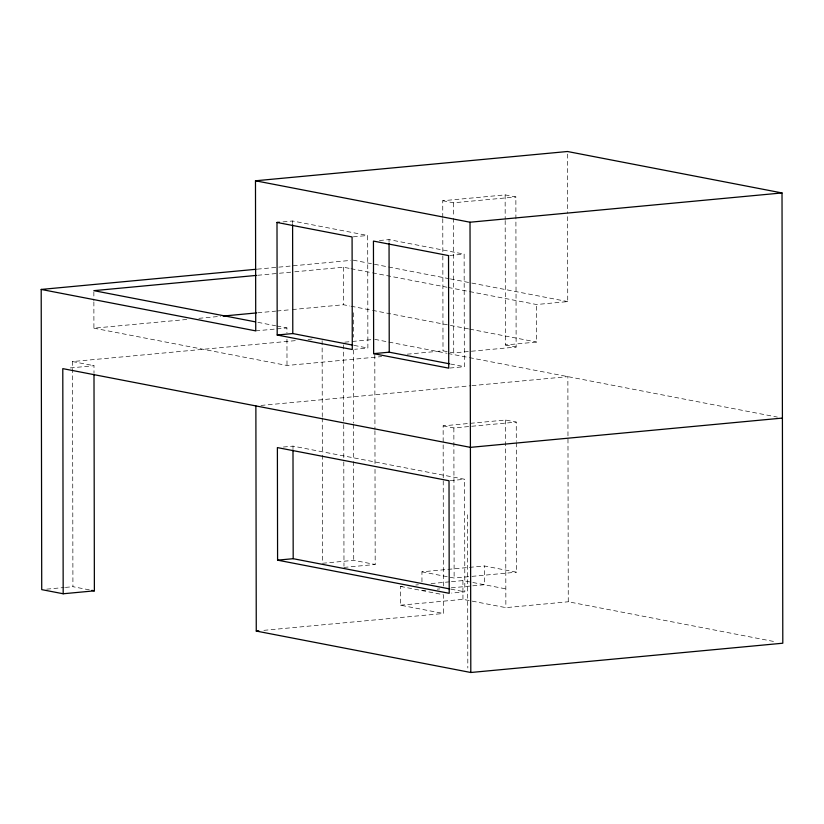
<?xml version="1.0" encoding="UTF-8"?>
<svg xmlns="http://www.w3.org/2000/svg" width="824" height="824" viewBox="0 0 824 824"><rect width="100%" height="100%" fill="white"/><g stroke="black" fill="none" stroke-linecap="round" stroke-linejoin="round"><path stroke-width="0.62" stroke-dasharray="4.12 3.09" d="M442.766 217.412L442.746 200.737L505.143 194.886L515.865 196.957L516.133 347.048L453.725 352.899L450.151 352.209M442.746 200.737L453.468 202.807L515.865 196.957M282.993 221.893L292.592 220.987L367.689 235.489L367.885 348.058L354.681 349.294M353.28 236.838L367.689 235.489M379.442 240.515L389.041 239.619L464.128 254.122L464.334 366.69L449.925 368.04M257.294 269.16L350.643 260.405M449.729 255.471L464.128 254.122M257.696 275.278L278.172 273.362M279.449 273.238L293.529 271.92M294.817 271.796L343.454 267.233L349.767 268.449M93.874 301.914L93.915 328.179L188.634 319.29M198.883 318.332L220.636 316.282M257.757 312.801L275.679 311.122M276.957 310.998L291.037 309.68M292.314 309.556L343.515 304.756L349.829 305.972M255.739 330.877L275.71 329.003M276.957 328.889L286.937 327.952L286.948 332.947M469.649 291.603L536.537 304.519L567.736 301.594L567.582 214.364M89.332 589.86L72.924 586.698L72.533 361.561L296.527 340.539M308.052 339.457L314.449 338.86M70.277 367.926L93.987 365.702L93.998 373.416M344.834 342.156L351.076 341.579M352.322 341.455L372.283 339.581M93.915 328.179L286.999 365.475L381.625 356.596M407.2 354.186L443.003 350.828L448.967 351.982M505.184 220.544L505.4 344.978L536.599 342.042L536.537 304.519M260.981 405.439L470.689 385.766M471.967 385.642L567.87 376.64L568.261 601.778L776.486 641.999M443.415 585.977L443.137 425.874L505.534 420.024L516.257 422.094L516.298 441.334M443.137 425.874L453.859 427.944L516.257 422.094M283.384 447.03L292.994 446.124L464.623 479.269L464.818 591.838L451.614 593.084M450.223 480.629L464.623 479.269M46.721 589.15L64.19 587.512M65.436 587.399L72.924 586.698M322.524 563.276L353.723 560.341L375.178 564.491L375.013 469.289M343.979 567.417L375.178 564.491M421.96 581.826L421.94 571.825L484.347 565.964L516.524 572.186L516.298 442.622M421.94 571.825L454.127 578.036L470.679 576.491M471.956 576.367L516.524 572.186M400.526 586.441L443.425 594.732L443.466 613.489L400.557 605.207L400.526 586.441L404.337 586.08M415.801 585.009L418.345 584.772M431.086 583.577L450.182 581.785M451.459 581.662L462.923 580.59L505.833 588.872M421.97 590.581L425.792 590.231M437.256 589.15L439.8 588.913M451.264 587.842L484.378 584.731L484.347 565.964M400.557 605.207L462.954 599.347L505.864 607.638L568.261 601.778M263.907 630.339L443.466 613.489M353.197 260.157L449.111 278.687M450.368 278.924L470.566 282.828M471.822 283.075L567.736 301.594M351.024 268.696L371.212 272.589M372.479 272.837L446.938 287.216M448.194 287.463L468.392 291.366M351.086 306.219L371.284 310.112M372.541 310.36L468.454 328.889M469.721 329.126L536.599 342.042M505.4 344.978L516.133 347.048M374.786 339.354L446.721 353.238M447.978 353.486L468.176 357.389M469.433 357.626L777.362 417.099M257.912 322.339L275.577 325.758M276.843 325.995L286.937 327.952M354.114 345.4L367.885 348.058M450.563 364.033L464.334 366.69M72.533 361.561L93.987 365.702M450.934 589.16L464.818 591.838M567.479 154.067L567.582 213.076M505.143 194.886L505.184 219.256M505.534 420.024L505.864 607.638M467.548 514.804L467.816 668.006M462.923 580.59L462.954 599.347M453.468 202.807L453.488 216.918M453.499 218.206L453.725 352.899M453.859 427.944L454.127 578.036M442.776 218.7L442.838 254.616M442.838 255.904L443.003 350.828M389.041 239.619L389.052 242.174M374.807 354.784L374.941 429.407M374.941 430.695L375.002 464.139M353.29 312.76L353.331 337.129M353.352 349.963L353.486 423.083M353.486 424.36L353.548 460.286M353.548 461.564L353.723 560.341M343.454 267.233L343.515 304.756M343.587 344.854L343.721 423.33M343.732 424.618L343.793 460.637M343.793 461.924L343.979 566.129M322.132 340.703L322.266 416.614M322.266 417.902L322.328 453.921M322.339 455.209L322.524 561.989M292.592 220.987L292.602 223.541M292.994 446.124L292.994 448.678M286.958 339.21L286.999 365.475M93.854 291.902L93.874 300.657"/><path stroke-width="1.24" d="M93.998 374.704L94.379 590.839L63.18 593.764L41.725 589.624L41.2 289.44L255.739 330.877L255.481 180.786L567.479 151.503L782.017 192.94L782.8 643.214L470.803 672.497L256.264 631.06L255.873 405.923M276.998 222.449L352.085 236.952L352.281 349.52L277.194 335.018L276.998 222.449L279.398 222.222M255.481 180.786L470.02 222.222L782.017 192.94M41.2 289.44L256.017 269.283M256.408 275.401L93.854 290.656L255.388 321.854M223.201 316.045L256.48 312.924M277.194 335.018L292.788 333.555L352.868 345.153M373.643 353.651L448.73 368.153L448.534 255.584L373.447 241.082L373.643 353.651L389.237 352.188L449.317 363.786M782.409 418.077L470.411 447.36L62.789 368.627L63.18 593.764M277.585 560.155L449.214 593.311L449.018 480.742L277.389 447.587L277.585 560.155L293.19 558.693L449.667 588.913M256.264 631.06L258.808 630.824M91.855 590.355L94.379 590.839M470.02 222.222L470.803 672.497M389.052 243.451L389.237 352.188M292.602 224.828L292.788 333.555M292.994 449.966L293.19 558.693"/></g></svg>
